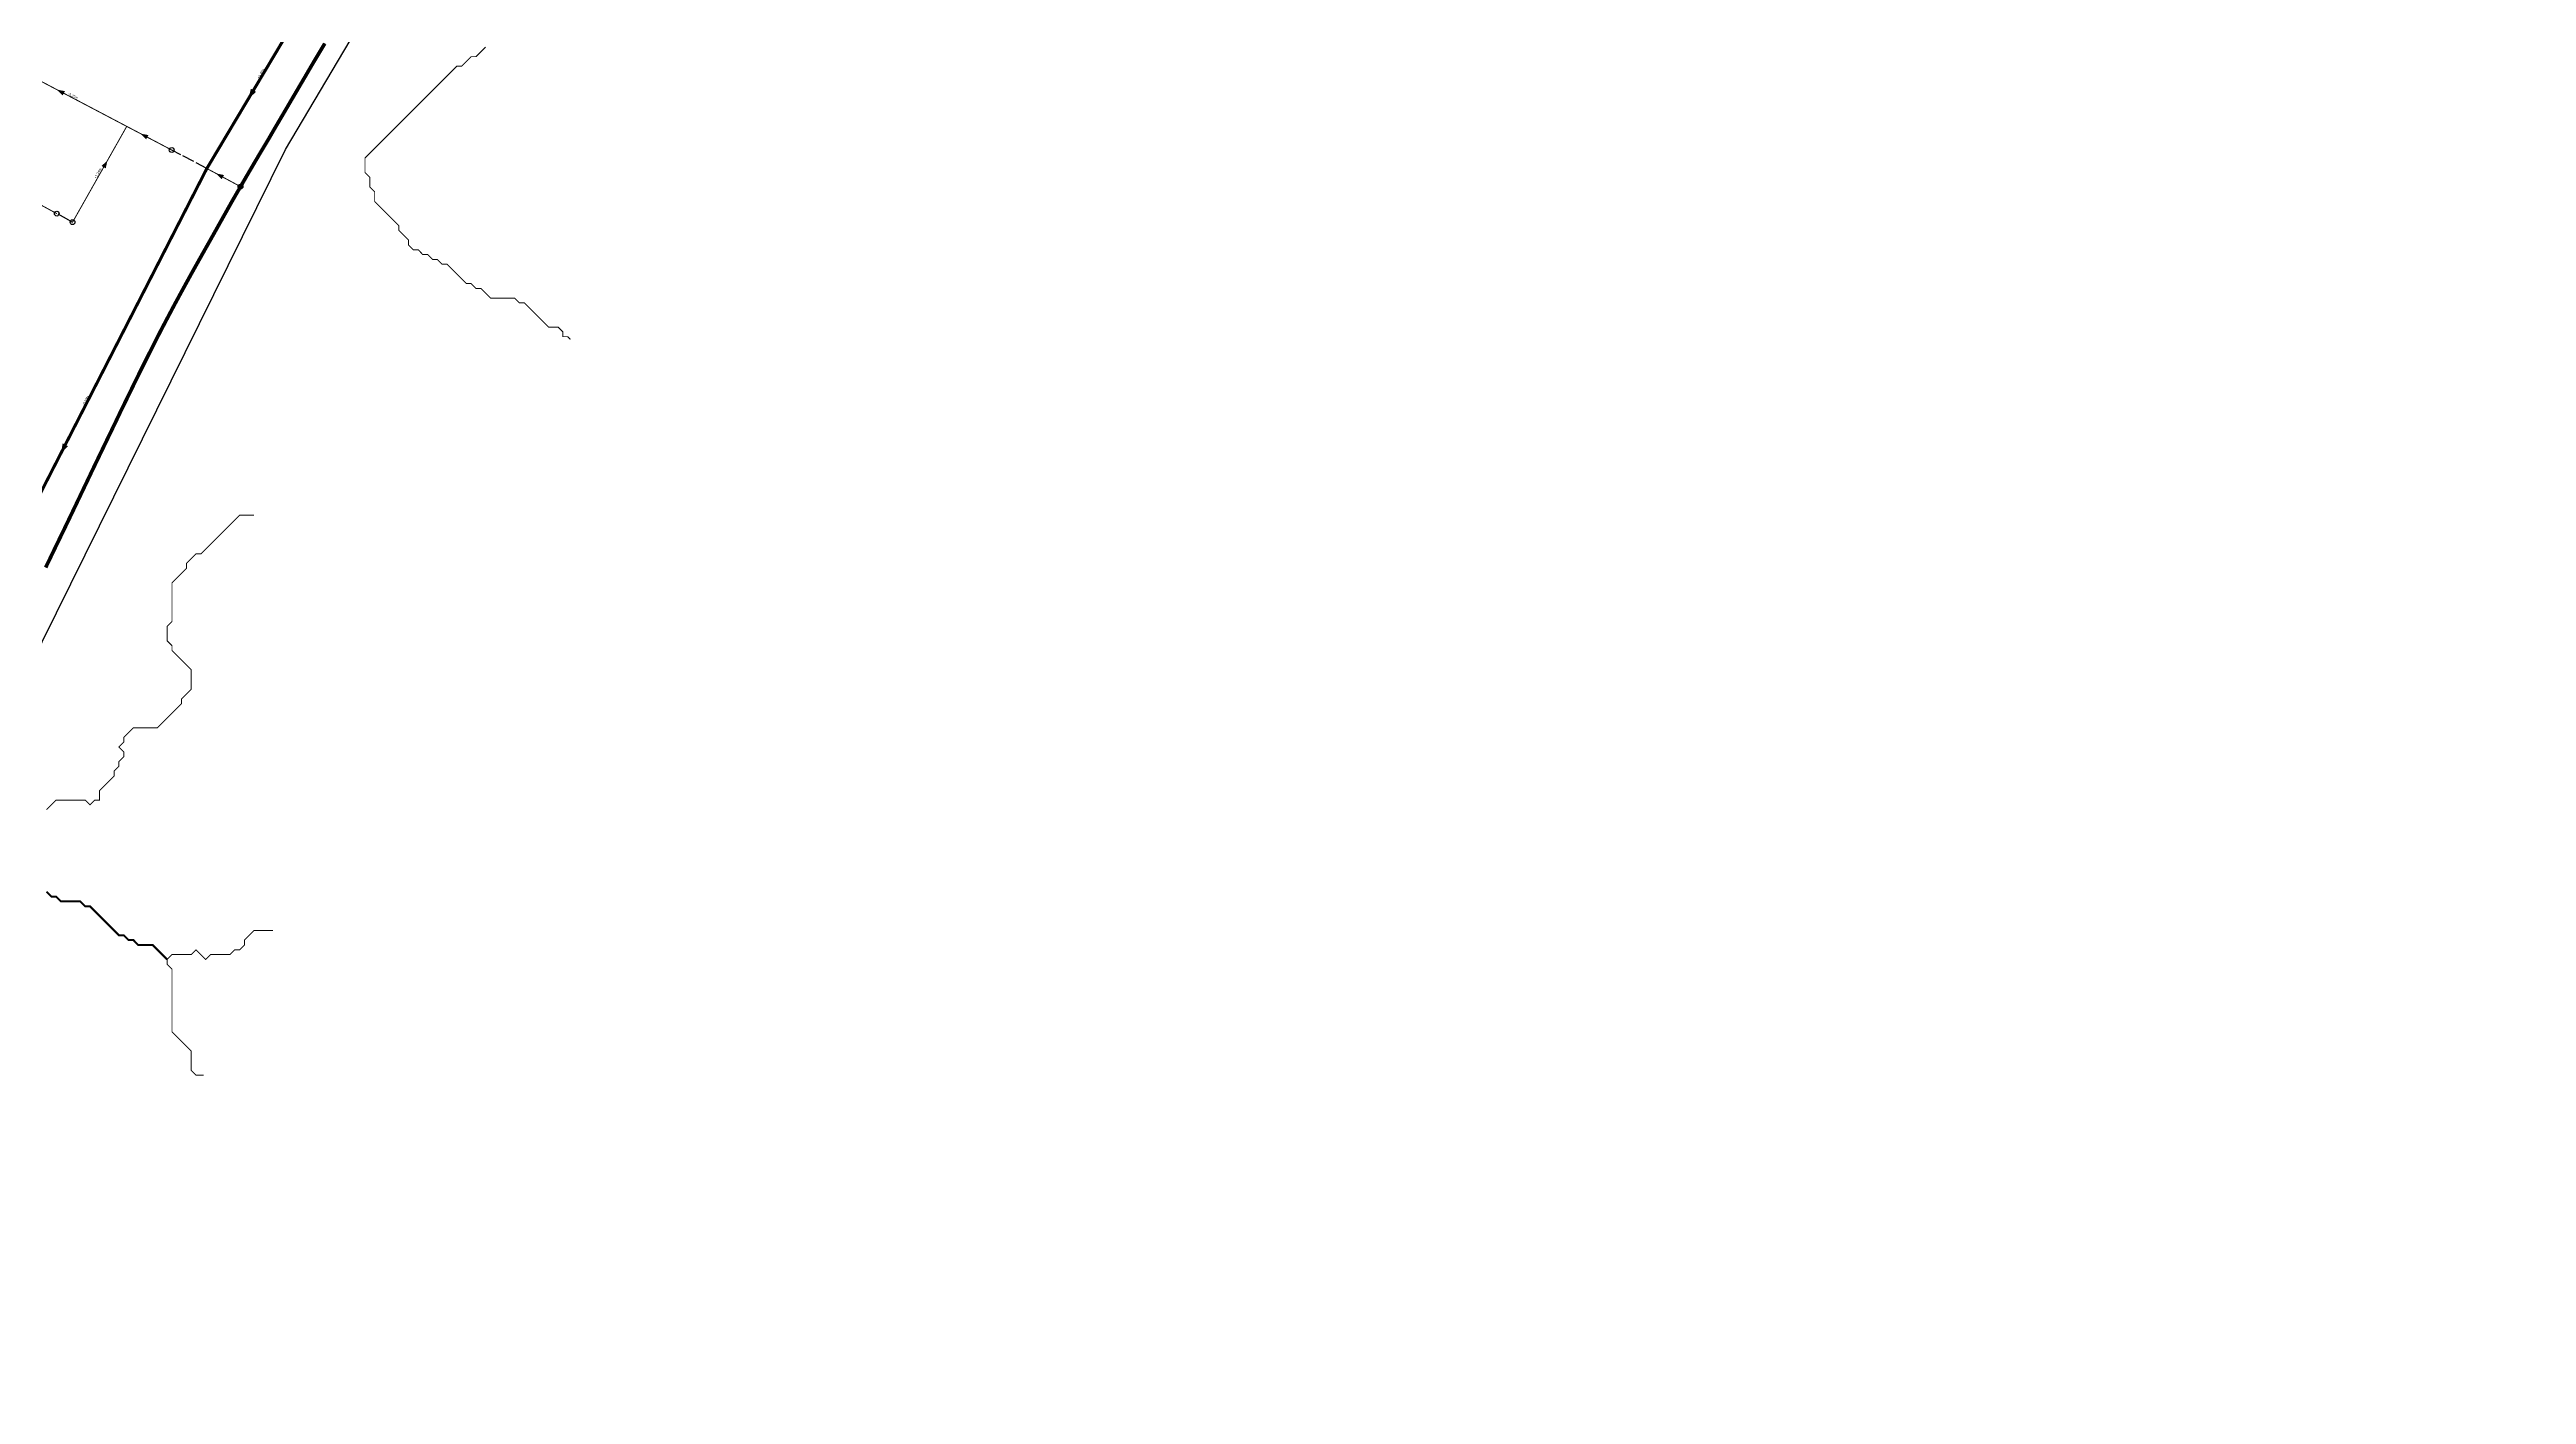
# Model space of a CAD drawing. Header units: metres. Extents: x 442821 to 452274, y 2561971 to 2571293.
# Drawn here: x 446866 to 448919, y 2564695 to 2565810 of the extents above; entities that cross this region are included whole.
import ezdxf
from ezdxf.enums import TextEntityAlignment as Align

# ---------------------------------------------------------------- set-up
doc = ezdxf.new("R2010")
doc.units = ezdxf.units.M
doc.header["$LTSCALE"] = 8
doc.linetypes.add('DASHDOT', pattern=[3.556, 2.54, -0.508, 0, -0.508])
doc.linetypes.add('DASHED', pattern=[1.524, 1.27, -0.254])
for name, color, linetype in [('A_ARROWS', 7, 'Continuous'), ('A_BRANCH', 7, 'Continuous'), ('A_BUILT_2006', 252, 'Continuous'), ('A_CATCHMENTS', 7, 'Continuous'), ('A_ENVELOPE', 3, 'Continuous'), ('A_GRADIENT', 8, 'Continuous'), ('A_HEAD_GAP', 8, 'Continuous'), ('A_HEADS', 8, 'Continuous'), ('A_LATERAL', 7, 'Continuous'), ('A_MAIN_PIPE', 5, 'Continuous'), ('A_STREAMS', 5, 'Continuous'), ('A_SUBMAIN', 7, 'Continuous')]:
    doc.layers.add(name, color=color, linetype=linetype)

msp = doc.modelspace()

# ---------------------------------------------------------------- linework, layer by layer
at = {"layer": 'A_ARROWS', "color": 1}
for points in [[(446872.2, 2565776.5), (446878.8, 2565775.3), (446876.9, 2565771.8)], [(447030.9, 2565769.1), (447032.9, 2565777.3), (447037.2, 2565774.7)], [(446941.4, 2565740.1), (446948, 2565738.9), (446946.1, 2565735.4)], [(446914, 2565717.8), (446912.6, 2565711.3), (446909.1, 2565713.3)], [(447004, 2565707.1), (447010.6, 2565705.8), (447008.7, 2565702.3)], [(446875.5, 2565475.1), (446876.9, 2565483.4), (446881.3, 2565481.1)]]:
    msp.add_solid(points, dxfattribs=at)
at = {"layer": 'A_BRANCH', "color": 1, "const_width": 0.8}
for points in [[(446885.1, 2565666.7), (446930, 2565746.1)], [(446967.3, 2565726.5), (446930, 2565746.1)]]:
    msp.add_lwpolyline(points, dxfattribs=at)
at = {"layer": 'A_BUILT_2006', "color": 252}
msp.add_lwpolyline([(446551.4, 2564695.1), (447061.6, 2565726.9), (448013.4, 2567331.6), (448231.6, 2567243.7), (448332.3, 2567295.5), (448412.2, 2567436.6), (448449.9, 2567533.1), (448423.2, 2567661.3), (448638.9, 2567714.4), (448758.5, 2567734.5), (448909.9, 2567734.5), (449242.5, 2567681.7)], dxfattribs=at)
at = {"layer": 'A_CATCHMENTS', "color": 1, "linetype": 'DASHED'}
msp.add_lwpolyline([(447094.1, 2565814.7), (447085.1, 2565799.7), (447078.9, 2565789.1), (447073.5, 2565779.9), (447066.5, 2565768), (447060.3, 2565757.4), (447052, 2565743.3), (447047.9, 2565736.2), (447041.6, 2565725.7), (447035.4, 2565715.2), (447029.2, 2565704.6), (447024.3, 2565696.2), (447023.7, 2565695.1), (447017, 2565683.5), (447011, 2565672.8), (447005.4, 2565662.8), (446999, 2565651.4), (446993, 2565640.8), (446987, 2565630.1), (446983.3, 2565623.5), (446975.2, 2565608.7), (446969.4, 2565598), (446966.7, 2565592.9), (446962.1, 2565584.2), (446958, 2565576.4), (446952.5, 2565565.6), (446950.8, 2565562.2), (446947, 2565554.7), (446941.5, 2565543.7), (446938.1, 2565536.8), (446930.8, 2565521.8), (446925.4, 2565510.8), (446920.7, 2565500.9), (446914.8, 2565488.7), (446909.5, 2565477.7), (446901.7, 2565461.5), (446898.9, 2565455.6), (446893.6, 2565444.5), (446888.3, 2565433.4), (446882.7, 2565421.7), (446877.7, 2565411.3), (446872.3, 2565400.2), (446867, 2565389.2), (446864.9, 2565384.8)], dxfattribs=at)
at = {"layer": 'A_ENVELOPE', "color": 3}
msp.add_lwpolyline([(447094.1, 2565814.7), (447085.1, 2565799.7), (447078.9, 2565789.1), (447073.5, 2565779.9), (447066.5, 2565768), (447060.3, 2565757.4), (447052, 2565743.3), (447047.9, 2565736.2), (447041.6, 2565725.7), (447035.4, 2565715.2), (447029.2, 2565704.6), (447024.3, 2565696.2), (447023.7, 2565695.1), (447017, 2565683.5), (447011, 2565672.8), (447005.4, 2565662.8), (446999, 2565651.4), (446993, 2565640.8), (446987, 2565630.1), (446983.3, 2565623.5), (446975.2, 2565608.7), (446969.4, 2565598), (446966.7, 2565592.9), (446962.1, 2565584.2), (446958, 2565576.4), (446952.5, 2565565.6), (446950.8, 2565562.2), (446947, 2565554.7), (446941.5, 2565543.7), (446938.1, 2565536.8), (446930.8, 2565521.8), (446925.4, 2565510.8), (446920.7, 2565500.9), (446914.8, 2565488.7), (446909.5, 2565477.7), (446901.7, 2565461.5), (446898.9, 2565455.6), (446893.6, 2565444.5), (446888.3, 2565433.4), (446882.7, 2565421.7), (446877.7, 2565411.3), (446872.3, 2565400.2), (446867, 2565389.2), (446864.9, 2565384.8)], dxfattribs=at)
at = {"layer": 'A_HEAD_GAP', "color": 8, "linetype": 'DASHED'}
for points in [[(446996.4, 2565711.2), (446967.3, 2565726.5)], [(446882, 2565668.4), (446872, 2565673.8)], [(446882, 2565668.4), (446885.1, 2565666.7)]]:
    msp.add_lwpolyline(points, dxfattribs=at)
at = {"layer": 'A_HEADS', "color": 1}
for centre in [(446967.3, 2565726.5), (447024.3, 2565696.2), (446872, 2565673.8), (446885.1, 2565666.7)]:
    msp.add_circle(centre, 2, dxfattribs=at)
at = {"layer": 'A_LATERAL', "color": 1, "linetype": 'DASHDOT', "const_width": 0.8}
msp.add_lwpolyline([(446930, 2565746.1), (446839.5, 2565793.7)], dxfattribs=at)
at = {"layer": 'A_LATERAL', "color": 1, "const_width": 0.8}
for points in [[(447024.3, 2565696.2), (446996.4, 2565711.2)], [(446872, 2565673.8), (446829.5, 2565696.9)]]:
    msp.add_lwpolyline(points, dxfattribs=at)
at = {"layer": 'A_MAIN_PIPE', "color": 5, "const_width": 3}
msp.add_lwpolyline([(447094.1, 2565814.7), (447085.1, 2565799.7), (447078.9, 2565789.1), (447073.5, 2565779.9), (447066.5, 2565768), (447060.3, 2565757.4), (447052, 2565743.3), (447047.9, 2565736.2), (447041.6, 2565725.7), (447035.4, 2565715.2), (447029.2, 2565704.6), (447023.7, 2565695.1), (447017, 2565683.5), (447011, 2565672.8), (447005.4, 2565662.8), (446999, 2565651.4), (446993, 2565640.8), (446987, 2565630.1), (446983.3, 2565623.5), (446975.2, 2565608.7), (446969.4, 2565598), (446966.7, 2565592.9), (446962.1, 2565584.2), (446958, 2565576.4), (446952.5, 2565565.6), (446950.8, 2565562.2), (446947, 2565554.7), (446941.5, 2565543.7), (446938.1, 2565536.8), (446930.8, 2565521.8), (446925.4, 2565510.8), (446920.7, 2565500.9), (446914.8, 2565488.7), (446909.5, 2565477.7), (446901.7, 2565461.5), (446898.9, 2565455.6), (446893.6, 2565444.5), (446888.3, 2565433.4), (446882.7, 2565421.7), (446877.7, 2565411.3), (446872.3, 2565400.2), (446867, 2565389.2), (446864.9, 2565384.8), (446862.8, 2565380.5)], dxfattribs=at)
at = {"layer": 'A_STREAMS', "color": 5}
for points, const_width in [([(447297.8, 2565569.5), (447295.5, 2565571.8), (447291.5, 2565571.8), (447291.5, 2565575.8), (447287.5, 2565579.8), (447283.5, 2565579.8), (447279.5, 2565579.8), (447275.5, 2565583.8), (447271.5, 2565587.8), (447267.5, 2565591.8), (447263.5, 2565595.8), (447259.5, 2565599.8), (447255.5, 2565599.8), (447251.5, 2565603.8), (447247.5, 2565603.8), (447243.5, 2565603.8), (447239.5, 2565603.8), (447235.5, 2565603.8), (447231.5, 2565603.8), (447227.5, 2565607.8), (447223.5, 2565611.8), (447219.5, 2565611.8), (447215.5, 2565615.8), (447211.5, 2565615.8), (447207.5, 2565619.8), (447203.5, 2565623.8), (447199.5, 2565627.8), (447195.5, 2565631.8), (447191.5, 2565631.8), (447187.5, 2565635.8), (447183.5, 2565635.8), (447179.5, 2565639.8), (447175.5, 2565639.8), (447171.5, 2565643.9), (447167.5, 2565643.9), (447163.5, 2565647.9), (447163.5, 2565651.9), (447159.5, 2565655.9), (447155.5, 2565659.9), (447155.5, 2565663.9), (447151.5, 2565667.9), (447147.5, 2565671.9), (447143.5, 2565675.9), (447139.5, 2565679.9), (447135.5, 2565683.9), (447135.5, 2565687.9), (447135.5, 2565691.9), (447131.5, 2565695.9), (447131.5, 2565699.9), (447131.5, 2565703.9), (447127.5, 2565707.9), (447127.5, 2565711.9), (447127.5, 2565715.9), (447127.5, 2565719.9), (447131.5, 2565723.9), (447135.5, 2565727.9), (447139.5, 2565731.9), (447143.5, 2565735.9), (447147.5, 2565739.9), (447151.5, 2565743.9), (447155.5, 2565747.9), (447159.5, 2565751.9), (447163.5, 2565755.9), (447167.5, 2565759.9), (447171.5, 2565763.9), (447175.5, 2565767.9), (447179.5, 2565771.9), (447183.5, 2565775.9), (447187.5, 2565779.9), (447191.5, 2565783.9), (447195.5, 2565787.9), (447199.5, 2565791.9), (447203.5, 2565795.9), (447207.5, 2565795.9), (447211.5, 2565799.9), (447215.5, 2565803.9), (447219.5, 2565803.9), (447223.5, 2565807.9), (447227.5, 2565811.9)], 0.8), ([(447035.5, 2565423.8), (447031.5, 2565423.8), (447027.5, 2565423.8), (447023.5, 2565423.8), (447019.5, 2565419.8), (447015.5, 2565415.8), (447011.5, 2565411.8), (447007.5, 2565407.8), (447003.5, 2565403.8), (446999.5, 2565399.8), (446995.5, 2565395.8), (446991.5, 2565391.8), (446987.5, 2565391.8), (446983.5, 2565387.8), (446979.5, 2565383.8), (446979.5, 2565379.8), (446975.5, 2565375.8), (446971.5, 2565371.8), (446967.5, 2565367.8), (446967.5, 2565363.8), (446967.5, 2565359.8), (446967.5, 2565355.7), (446967.5, 2565351.7), (446967.5, 2565347.7), (446967.5, 2565343.7), (446967.5, 2565339.7), (446967.5, 2565335.7), (446963.5, 2565331.7), (446963.5, 2565327.7), (446963.5, 2565323.7), (446963.5, 2565319.7), (446967.5, 2565315.7), (446967.5, 2565311.7), (446971.5, 2565307.7), (446975.5, 2565303.7), (446979.5, 2565299.7), (446983.5, 2565295.7), (446983.5, 2565291.7), (446983.5, 2565287.7), (446983.5, 2565283.7), (446983.5, 2565279.7), (446979.5, 2565275.7), (446975.5, 2565271.7), (446975.5, 2565267.7), (446971.5, 2565263.7), (446967.5, 2565259.7), (446963.5, 2565255.7), (446959.5, 2565251.7), (446955.5, 2565247.7), (446951.5, 2565247.7), (446947.5, 2565247.7), (446943.5, 2565247.7), (446939.5, 2565247.7), (446935.5, 2565247.7), (446931.5, 2565243.7), (446927.5, 2565239.7), (446927.5, 2565235.7), (446923.5, 2565231.7), (446927.5, 2565227.7), (446927.5, 2565223.7), (446923.5, 2565219.7), (446923.5, 2565215.7), (446919.5, 2565211.7), (446919.5, 2565207.7), (446915.5, 2565203.7), (446911.5, 2565199.7), (446907.5, 2565195.7), (446907.5, 2565191.7), (446907.5, 2565187.7), (446903.5, 2565187.7), (446899.5, 2565183.7), (446895.5, 2565187.7), (446891.5, 2565187.7), (446887.5, 2565187.7), (446883.5, 2565187.7), (446879.5, 2565187.7), (446875.5, 2565187.7), (446871.5, 2565187.7), (446867.5, 2565183.7), (446863.5, 2565179.7)], 0.8), ([(446963.5, 2565055.6), (446959.5, 2565059.6), (446955.5, 2565063.6), (446951.5, 2565067.6), (446947.5, 2565067.6), (446943.5, 2565067.6), (446939.5, 2565067.6), (446935.5, 2565071.7), (446931.5, 2565071.7), (446927.5, 2565075.7), (446923.5, 2565075.7), (446919.5, 2565079.7), (446915.5, 2565083.7), (446911.5, 2565087.7), (446907.5, 2565091.7), (446903.5, 2565095.7), (446899.5, 2565099.7), (446895.5, 2565099.7), (446891.5, 2565103.7), (446887.5, 2565103.7), (446883.5, 2565103.7), (446879.5, 2565103.7), (446875.5, 2565103.7), (446871.5, 2565107.7), (446867.5, 2565107.7), (446863.5, 2565111.7)], 1.6), ([(447051.3, 2565079.7), (447047.5, 2565079.7), (447043.5, 2565079.7), (447039.5, 2565079.7), (447035.5, 2565079.7), (447031.5, 2565075.7), (447027.5, 2565071.7), (447027.5, 2565067.6), (447023.5, 2565063.6), (447019.5, 2565063.6), (447015.5, 2565059.6), (447011.5, 2565059.6), (447007.5, 2565059.6), (447003.5, 2565059.6), (446999.5, 2565059.6), (446995.5, 2565055.6), (446991.5, 2565059.6), (446987.5, 2565063.6), (446983.5, 2565059.6), (446979.5, 2565059.6), (446975.5, 2565059.6), (446971.5, 2565059.6), (446967.5, 2565059.6), (446963.5, 2565055.6)], 0.8), ([(446993.7, 2564959.6), (446991.5, 2564959.6), (446987.5, 2564959.6), (446983.5, 2564963.6), (446983.5, 2564967.6), (446983.5, 2564971.6), (446983.5, 2564975.6), (446983.5, 2564979.6), (446979.5, 2564983.6), (446975.5, 2564987.6), (446971.5, 2564991.6), (446967.5, 2564995.6), (446967.5, 2564999.6), (446967.5, 2565003.6), (446967.5, 2565007.6), (446967.5, 2565011.6), (446967.5, 2565015.6), (446967.5, 2565019.6), (446967.5, 2565023.6), (446967.5, 2565027.6), (446967.5, 2565031.6), (446967.5, 2565035.6), (446967.5, 2565039.6), (446967.5, 2565043.6), (446967.5, 2565047.6), (446963.5, 2565051.6), (446963.5, 2565055.6)], 0.8)]:
    msp.add_lwpolyline(points, dxfattribs=dict(at, const_width=const_width))
at = {"layer": 'A_SUBMAIN', "color": 1, "linetype": 'DASHED', "const_width": 2.5}
msp.add_lwpolyline([(447089.1, 2565866.8), (446996.4, 2565711.2)], dxfattribs=at)
at = {"layer": 'A_SUBMAIN', "color": 1, "linetype": 'DASHDOT', "const_width": 2.5}
msp.add_lwpolyline([(446996.4, 2565711.2), (446798.6, 2565325.2)], dxfattribs=at)

# ---------------------------------------------------------------- texts
at = {"layer": 'A_GRADIENT', "color": 1}
for s, rotation, p in [('+0.25%', 59.2311, (447042.7, 2565789)), ('-0.25%', 332.264, (446884.7, 2565769.9)), ('+1.24%', 60.5233, (446907.5, 2565706.4)), ('-0.23%', 62.8685, (446897.5, 2565518.2))]:
    msp.add_text(s, height=2, rotation=rotation, dxfattribs=at).set_placement(p, align=Align.BOTTOM_CENTER)

doc.saveas('drawing.dxf')
